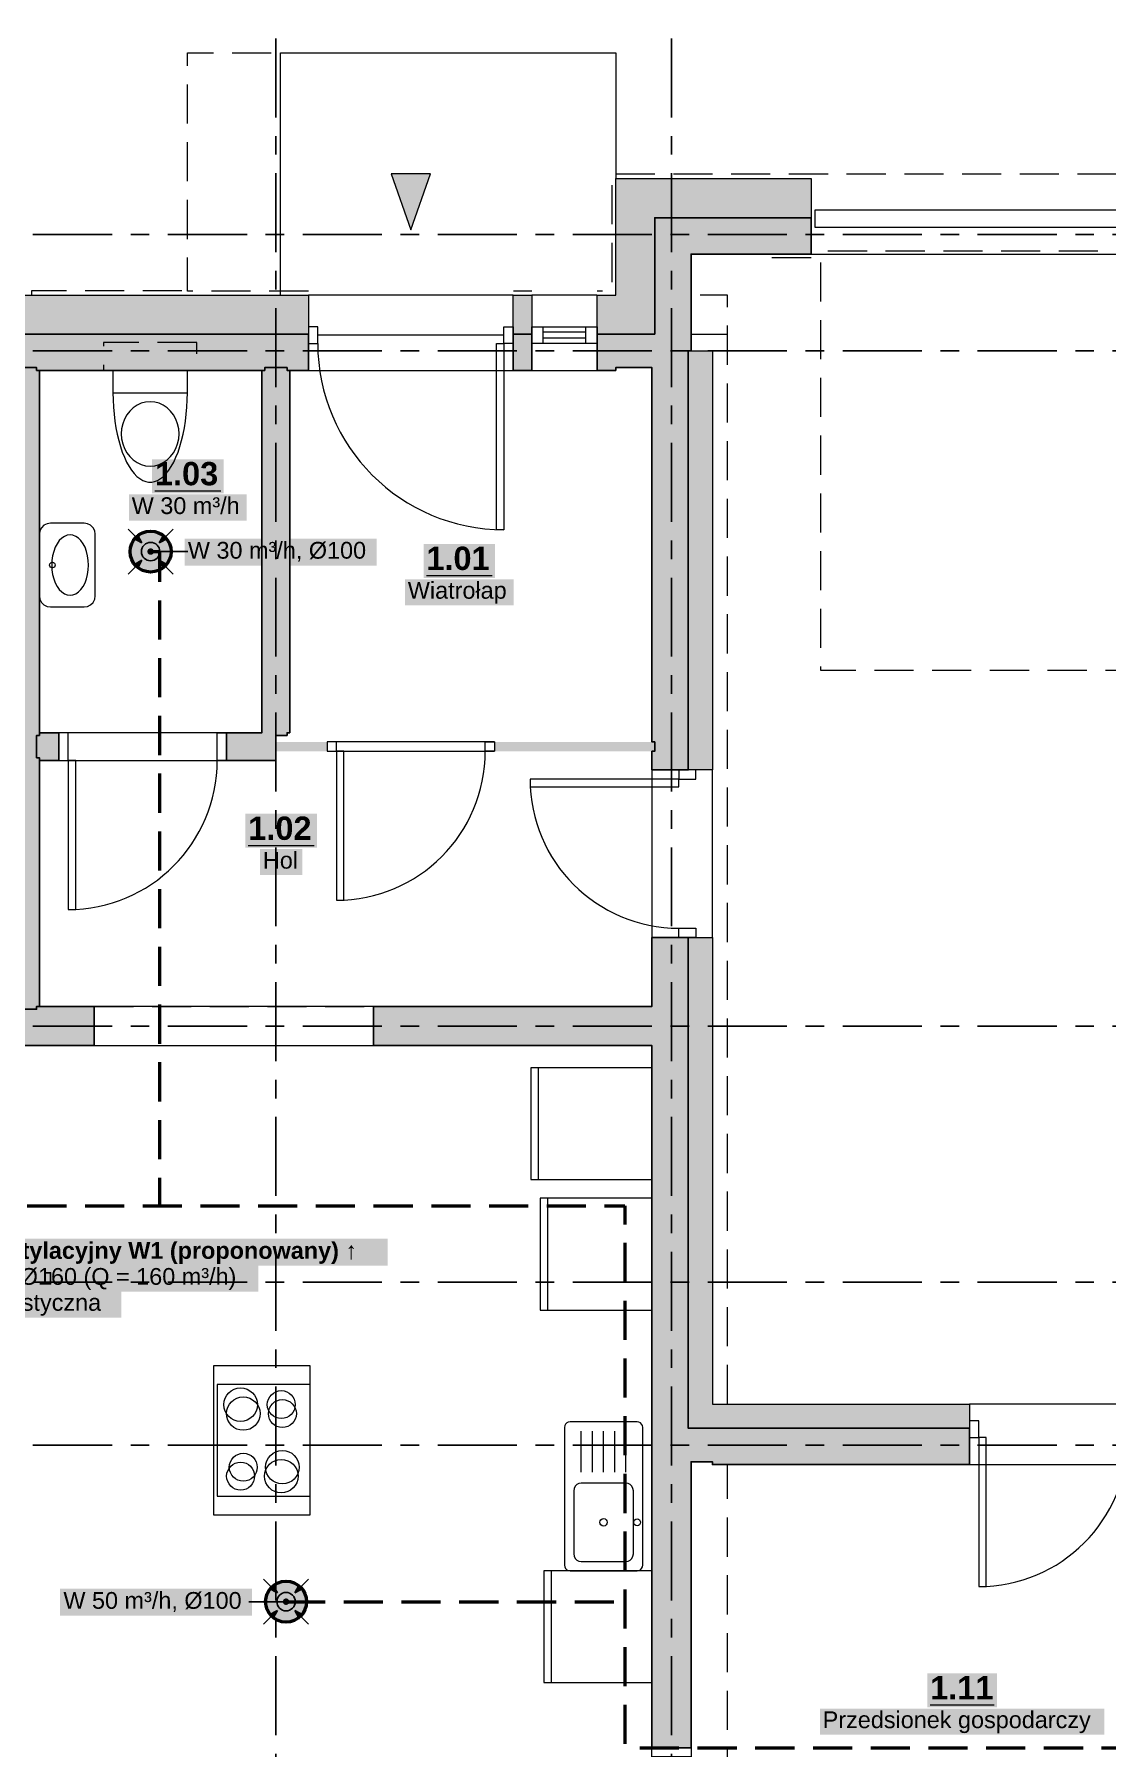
# Model space of a CAD drawing. Header units: metres. Extents: x -4.1 to 19.5, y -4.1 to 10.4.
# Drawn here: x 8.58 to 14.34, y 1.25 to 10.45 of the extents above; entities that cross this region are included whole.
import ezdxf

# ---------------------------------------------------------------- set-up
doc = ezdxf.new("R2010")
doc.units = ezdxf.units.M
doc.linetypes.add('KRESKOWA', pattern=[5.25, 4.2, -1.05])
doc.linetypes.add('PUNKTOWA', pattern=[10.5, 8.4, -1.05, 0, -1.05])
doc.layers.add('A-MASKA', color=7, linetype='Continuous', lineweight=18)
doc.layers.add('S-OPISY', color=2, linetype='Continuous', lineweight=25)
for name, color, linetype, lineweight, true_color in [('I-BRAKI', 6, 'KRESKOWA', 25, 0xb0008a), ('I-OSIE', 8, 'PUNKTOWA', 18, 0x7a7a7a), ('I-PODKLAD', 8, 'Continuous', 18, 0x9a9a9a), ('I-PODKLAD-SCIANY', 8, 'Continuous', 25, 0x6e6e6e), ('I-PODKLAD-WYPELN', 254, 'Continuous', 18, 0xe6e6e6), ('I-POMIESZCZENIA', 8, 'Continuous', 25, 0x4a4a4a), ('S-WENT', 3, 'Continuous', 35, 0x008a00)]:
    doc.layers.add(name, color=color, linetype=linetype, lineweight=lineweight, true_color=true_color)
doc.styles.add('PL_ARIAL', font='arial.ttf')
doc.styles.add('PL_ARIAL_B', font='arialbd.ttf')

msp = doc.modelspace()

# ---------------------------------------------------------------- hatches: boundary and pattern name
at = {"layer": 'A-MASKA', "true_color": 0xffffff}
for points in [[(9.2107, 7.9859), (9.5943, 7.9859), (9.5943, 8.1684), (9.2107, 8.1684)], [(9.0859, 7.8391), (9.7191, 7.8391), (9.7191, 7.9789), (9.0859, 7.9789)], [(9.385, 7.597), (10.416, 7.597), (10.416, 7.7418), (9.385, 7.7418)], [(10.6682, 7.5312), (11.0518, 7.5312), (11.0518, 7.7137), (10.6682, 7.7137)], [(10.5687, 7.3844), (11.1513, 7.3844), (11.1513, 7.5242), (10.5687, 7.5242)], [(9.7118, 6.082), (10.0954, 6.082), (10.0954, 6.2645), (9.7118, 6.2645)], [(9.7904, 5.9352), (10.0167, 5.9352), (10.0167, 6.075), (9.7904, 6.075)], [(6.676, 3.8376), (10.4757, 3.8376), (10.4757, 3.9824), (6.676, 3.9824)], [(6.676, 3.6981), (9.7816, 3.6981), (9.7816, 3.8429), (6.676, 3.8429)], [(6.676, 3.5586), (9.0452, 3.5586), (9.0452, 3.7034), (6.676, 3.7034)], [(8.7165, 1.9584), (9.7474, 1.9584), (9.7474, 2.1032), (8.7165, 2.1032)], [(13.374, 1.467), (13.7475, 1.467), (13.7475, 1.6495), (13.374, 1.6495)], [(12.7968, 1.3202), (14.3247, 1.3202), (14.3247, 1.46), (12.7968, 1.46)]]:
    msp.add_hatch(color=7, dxfattribs=at).paths.add_polyline_path(points)
at = {"layer": 'I-PODKLAD-WYPELN', "true_color": 0xcfcfcf}
for points in [[(10.6, 9.4), (10.705, 9.7), (10.495, 9.7)], [(9.875, 6.65), (10.15, 6.65), (10.15, 6.6), (9.875, 6.6)], [(11.91, 6.6), (11.05, 6.6), (11.05, 6.65), (11.91, 6.65)]]:
    msp.add_hatch(color=7, dxfattribs=at).paths.add_polyline_path(points)
at = {"layer": 'I-PODKLAD-WYPELN', "true_color": 0xe4e4e4}
h = msp.add_hatch(color=7, dxfattribs=at)
h.paths.add_polyline_path([(11.895, 8.66), (11.895, 8.66), (11.7, 8.66), (11.7, 8.66), (11.7, 8.66), (11.7, 8.66), (11.7, 8.66), (11.7, 8.66), (11.7, 8.66), (11.7, 8.66), (11.7, 8.66), (11.7, 8.66), (11.7, 8.66), (11.7, 8.66), (11.7, 8.66), (11.7, 8.66), (11.7, 8.66), (11.7, 8.66), (11.7, 8.66), (11.7, 8.645), (11.7, 8.645), (11.7, 8.645), (11.6, 8.645), (11.6, 8.645), (11.6, 8.645), (11.6, 8.84), (11.6, 8.84), (11.6, 8.84), (11.6, 8.84), (11.6, 9.05), (11.7, 9.05), (11.7, 9.675), (12.75, 9.675), (12.75, 9.465), (12.75, 9.27), (12.105, 9.27), (12.105, 9.27), (12.105, 9.27), (12.105, 9.27), (12.105, 8.75), (12.105, 8.75), (12.105, 8.75), (12.22, 8.75), (12.22, 8.75), (12.22, 8.75), (12.22, 6.5), (12.22, 6.5), (12.22, 6.5), (12.09, 6.5), (12.09, 6.5), (12.09, 6.5), (12.09, 6.5), (12.09, 6.5), (11.895, 6.5), (11.895, 6.5), (11.895, 6.5), (11.895, 6.6), (11.895, 6.6), (11.895, 6.6), (11.05, 6.6), (11.05, 6.65), (11.895, 6.65), (11.895, 6.65), (11.895, 6.65), (11.895, 8.66)])
h.paths.add_polyline_path([(11.91, 9.285), (11.91, 9.285), (11.91, 9.285), (11.91, 9.285)], flags=0)
h.paths.add_polyline_path([(11.91, 8.84), (11.91, 8.84), (11.91, 8.84), (11.91, 8.84)], flags=0)
h.paths.add_polyline_path([(11.91, 8.75), (11.91, 8.75), (11.91, 8.75), (11.91, 8.75), (11.91, 8.75)], flags=0)
h.paths.add_polyline_path([(12.09, 8.75), (12.09, 8.75), (12.09, 8.75), (12.09, 8.75), (12.09, 8.75)], flags=0)
h.paths.add_polyline_path([(12.09, 9.285), (12.09, 9.285), (12.09, 9.285), (12.09, 9.285)], flags=0)
h = msp.add_hatch(color=7, dxfattribs=at)
h.paths.add_polyline_path([(5.27, 5.23), (5.27, 5.23), (5.27, 5.23), (5.27, 6.35), (5.27, 6.35), (5.27, 6.35), (5.27, 6.35), (5.27, 6.35), (5.15, 6.35), (5.15, 6.35), (5.15, 6.35), (5.15, 6.365), (5.15, 6.365), (5.15, 6.365), (5.15, 6.365), (5.15, 6.5), (5.15, 6.5), (5.15, 6.5), (5.15, 6.5), (5.15, 6.5), (5.77, 6.5), (5.77, 6.5), (5.77, 6.5), (5.77, 6.5), (5.77, 6.5), (5.77, 8.645), (5.77, 8.645), (5.77, 8.645), (5.77, 8.645), (5.77, 8.645), (5.1, 8.645), (5.1, 8.645), (5.1, 8.645), (5.1, 8.84), (5.1, 8.84), (5.1, 8.84), (5.1, 8.84), (5.1, 9.05), (10.05, 9.05), (10.05, 8.84), (10.05, 8.84), (10.05, 8.84), (10.05, 8.84), (10.05, 8.645), (10.05, 8.645), (10.05, 8.645), (9.95, 8.645), (9.95, 6.7), (9.935, 6.7), (9.935, 6.7), (9.935, 6.7), (9.935, 6.7), (9.935, 6.7), (9.935, 6.7), (9.935, 6.7), (9.935, 6.7), (9.935, 6.7), (9.935, 6.7), (9.935, 6.7), (9.935, 6.685), (9.875, 6.685), (9.875, 6.685), (9.875, 6.685), (9.875, 6.685), (9.875, 6.685), (9.875, 6.65), (10.15, 6.65), (10.15, 6.6), (9.875, 6.6), (9.875, 6.565), (9.875, 6.565), (9.875, 6.565), (9.875, 6.55), (9.875, 6.55), (9.875, 6.55), (9.61, 6.55), (9.61, 6.55), (9.61, 6.55), (9.61, 6.565), (9.61, 6.565), (9.61, 6.565), (9.61, 6.565), (9.61, 6.7), (9.61, 6.7), (9.61, 6.7), (9.61, 6.7), (9.61, 6.7), (9.8, 6.7), (9.8, 8.645), (8.605, 8.645), (8.605, 8.645), (8.605, 8.645), (8.605, 6.7), (8.605, 6.7), (8.605, 6.7), (8.605, 6.7), (8.605, 6.7), (8.71, 6.7), (8.71, 6.7), (8.71, 6.7), (8.71, 6.7), (8.71, 6.7), (8.71, 6.565), (8.71, 6.565), (8.71, 6.565), (8.71, 6.55), (8.71, 6.55), (8.71, 6.55), (8.605, 6.55), (8.605, 6.55), (8.605, 6.55), (8.605, 5.23), (8.605, 5.23), (8.605, 5.23), (8.9, 5.23), (8.9, 5.23), (8.9, 5.23), (8.9, 5.23), (8.9, 5.23), (8.9, 5.035), (8.9, 5.035), (8.9, 5.035), (8.9, 5.02), (8.9, 5.02), (8.9, 5.02), (8.5, 5.02), (8.5, 5.02), (8.5, 5.02), (8.5, 5.02), (8.5, 5.02), (8.2, 5.02), (8.2, 5.02), (8.2, 5.02), (8.2, 5.035), (8.2, 5.035), (8.2, 5.035), (8.2, 5.035), (8.2, 5.23), (8.2, 5.23), (8.2, 5.23), (8.2, 5.23), (8.2, 5.23), (8.395, 5.23), (8.395, 5.23), (8.395, 5.23), (8.395, 5.23), (8.395, 5.23), (8.395, 8.645), (8.395, 8.645), (8.395, 8.645), (8.395, 8.645), (8.395, 8.645), (5.98, 8.645), (5.98, 8.645), (5.98, 8.645), (5.98, 5.02), (5.98, 5.02), (5.98, 5.02), (5.98, 5.02), (5.98, 5.02), (5.1, 5.02), (5.1, 5.02), (5.1, 5.02), (5.1, 5.035), (5.1, 5.035), (5.1, 5.035), (5.1, 5.035), (5.1, 5.23), (5.1, 5.23), (5.1, 5.23), (5.1, 5.23), (5.1, 5.23), (5.27, 5.23), (5.27, 5.23)])
h.paths.add_polyline_path([(8.5, 5.035), (8.5, 5.035), (8.5, 5.035), (8.5, 5.035), (8.5, 5.035), (8.5, 5.035), (8.5, 5.02)], flags=0)
h.paths.add_polyline_path([(5.77, 5.23), (5.77, 5.23), (5.77, 5.23), (5.77, 5.23), (5.77, 5.23), (5.77, 5.23), (5.77, 5.23), (5.77, 5.23), (5.77, 5.23), (5.77, 6.35), (5.77, 6.35), (5.77, 6.35), (5.37, 6.35), (5.37, 6.35), (5.37, 6.35), (5.37, 5.23), (5.37, 5.23), (5.37, 5.23)], flags=0)
h.paths.add_polyline_path([(8.5, 5.215), (8.5, 5.215), (8.5, 5.215), (8.5, 5.215), (8.5, 5.215), (8.5, 5.215), (8.5, 5.215), (8.5, 5.215), (8.5, 5.215)], flags=0)
msp.add_hatch(color=7, dxfattribs=at).paths.add_polyline_path([(11.15, 8.645), (11.15, 8.84), (11.15, 8.84), (11.15, 8.84), (11.15, 8.84), (11.15, 9.05), (11.25, 9.05), (11.25, 8.84), (11.25, 8.84), (11.25, 8.84), (11.25, 8.84), (11.25, 8.645), (11.25, 8.645), (11.25, 8.645), (11.15, 8.645), (11.15, 8.645)])
h = msp.add_hatch(color=7, dxfattribs=at)
h.paths.add_polyline_path([(11.895, 5.23), (11.895, 5.23), (11.895, 5.23), (11.895, 5.6), (11.895, 5.6), (11.895, 5.6), (12.09, 5.6), (12.09, 5.6), (12.09, 5.6), (12.09, 5.6), (12.09, 5.6), (12.22, 5.6), (12.22, 5.6), (12.22, 5.6), (12.22, 3.095), (13.6, 3.095), (13.6, 2.965), (13.6, 2.77), (12.22, 2.77), (12.22, 2.785), (12.105, 2.785), (12.105, 1.25), (12.09, 1.25), (11.895, 1.25), (11.895, 2.875), (11.895, 2.875), (11.895, 2.875), (11.895, 2.875), (11.895, 5.02), (11.895, 5.02), (11.895, 5.02), (10.4, 5.02), (10.4, 5.02), (10.4, 5.02), (10.4, 5.035), (10.4, 5.035), (10.4, 5.035), (10.4, 5.035), (10.4, 5.23), (10.4, 5.23), (10.4, 5.23), (10.4, 5.23), (10.4, 5.23), (11.895, 5.23), (11.895, 5.23)])
h.paths.add_polyline_path([(12.09, 2.965), (12.09, 2.965), (12.09, 2.965), (12.09, 2.965)], flags=0)
h.paths.add_polyline_path([(12.22, 2.965), (12.22, 2.965), (12.22, 2.965), (12.22, 2.965)], flags=0)
h.paths.add_polyline_path([(12.09, 2.875), (12.09, 2.875), (12.09, 2.875), (12.09, 2.875)], flags=0)
at = {"layer": 'S-OPISY', "true_color": 0x000000}
for points in [[(9.22, 7.6725), (9.2194, 7.677), (9.2177, 7.6813), (9.2149, 7.6849), (9.2112, 7.6877), (9.207, 7.6894), (9.2025, 7.69), (9.198, 7.6894), (9.1938, 7.6877), (9.1901, 7.6849), (9.1873, 7.6813), (9.1856, 7.677), (9.185, 7.6725), (9.1856, 7.668), (9.1873, 7.6638), (9.1901, 7.6601), (9.1938, 7.6573), (9.198, 7.6556), (9.2025, 7.655), (9.207, 7.6556), (9.2112, 7.6573), (9.2149, 7.6601), (9.2177, 7.6638), (9.2194, 7.668)], [(9.9474, 2.034), (9.9468, 2.0385), (9.9451, 2.0427), (9.9423, 2.0464), (9.9387, 2.0491), (9.9345, 2.0509), (9.9299, 2.0515), (9.9254, 2.0509), (9.9212, 2.0491), (9.9176, 2.0464), (9.9148, 2.0427), (9.913, 2.0385), (9.9124, 2.034), (9.913, 2.0295), (9.9148, 2.0252), (9.9176, 2.0216), (9.9212, 2.0188), (9.9254, 2.0171), (9.9299, 2.0165), (9.9345, 2.0171), (9.9387, 2.0188), (9.9423, 2.0216), (9.9451, 2.0252), (9.9468, 2.0295)]]:
    msp.add_hatch(color=7, dxfattribs=at).paths.add_polyline_path(points)
at = {"layer": 'S-WENT', "true_color": 0xffffff}
for points in [[(9.3125, 7.6725), (9.3108, 7.6916), (9.3059, 7.7101), (9.2978, 7.7275), (9.2868, 7.7432), (9.2732, 7.7568), (9.2575, 7.7678), (9.2401, 7.7759), (9.2216, 7.7808), (9.2025, 7.7825), (9.1834, 7.7808), (9.1649, 7.7759), (9.1475, 7.7678), (9.1318, 7.7568), (9.1182, 7.7432), (9.1072, 7.7275), (9.0991, 7.7101), (9.0942, 7.6916), (9.0925, 7.6725), (9.0942, 7.6534), (9.0991, 7.6349), (9.1072, 7.6175), (9.1182, 7.6018), (9.1318, 7.5882), (9.1475, 7.5772), (9.1649, 7.5691), (9.1834, 7.5642), (9.2025, 7.5625), (9.2216, 7.5642), (9.2401, 7.5691), (9.2575, 7.5772), (9.2732, 7.5882), (9.2868, 7.6018), (9.2978, 7.6175), (9.3059, 7.6349), (9.3108, 7.6534)], [(10.0399, 2.034), (10.0383, 2.0531), (10.0333, 2.0716), (10.0252, 2.089), (10.0142, 2.1047), (10.0007, 2.1183), (9.9849, 2.1293), (9.9676, 2.1374), (9.949, 2.1423), (9.9299, 2.144), (9.9108, 2.1423), (9.8923, 2.1374), (9.8749, 2.1293), (9.8592, 2.1183), (9.8457, 2.1047), (9.8347, 2.089), (9.8266, 2.0716), (9.8216, 2.0531), (9.8199, 2.034), (9.8216, 2.0149), (9.8266, 1.9964), (9.8347, 1.979), (9.8457, 1.9633), (9.8592, 1.9497), (9.8749, 1.9387), (9.8923, 1.9306), (9.9108, 1.9257), (9.9299, 1.924), (9.949, 1.9257), (9.9676, 1.9306), (9.9849, 1.9387), (10.0007, 1.9497), (10.0142, 1.9633), (10.0252, 1.979), (10.0333, 1.9964), (10.0383, 2.0149)]]:
    msp.add_hatch(color=7, dxfattribs=at).paths.add_polyline_path(points)
at = {"layer": 'S-WENT', "true_color": 0x000000}
for points in [[(9.1558, 7.7192), (9.1121, 7.7434), (9.1316, 7.7629)], [(9.2492, 7.7192), (9.2734, 7.7629), (9.2929, 7.7434)], [(9.1558, 7.6258), (9.1316, 7.5821), (9.1121, 7.6016)], [(9.2492, 7.6258), (9.2929, 7.6016), (9.2734, 7.5821)], [(9.8833, 2.0807), (9.8395, 2.1049), (9.859, 2.1244)], [(9.9766, 2.0807), (10.0009, 2.1244), (10.0203, 2.1049)], [(9.8833, 1.9873), (9.859, 1.9436), (9.8395, 1.9631)], [(9.9766, 1.9873), (10.0203, 1.9631), (10.0009, 1.9436)]]:
    msp.add_hatch(color=7, dxfattribs=at).paths.add_polyline_path(points)

# ---------------------------------------------------------------- linework, layer by layer
at = {"layer": 'I-OSIE', "linetype": 'PUNKTOWA', "lineweight": 25, "ltscale": 0.050462, "flags": 128}
for points in [[(9.875, -3.75), (9.875, 10.45)], [(12, -3.75), (12, 10.45)]]:
    msp.add_lwpolyline(points, dxfattribs=at)
at = {"layer": 'I-OSIE', "linetype": 'PUNKTOWA', "lineweight": 25, "ltscale": 0.050565, "flags": 128}
for points in [[(-3.75, 9.375), (19.505, 9.375)], [(-3.75, 8.75), (19.505, 8.75)], [(-3.75, 5.125), (19.505, 5.125)], [(-3.75, 3.75), (19.505, 3.75)], [(-3.75, 2.875), (19.505, 2.875)]]:
    msp.add_lwpolyline(points, dxfattribs=at)
at = {"layer": 'I-PODKLAD', "linetype": 'KRESKOWA', "lineweight": 13, "ltscale": 0.05, "flags": 128}
for points in [[(10.0495, 9.07), (9.4, 9.07), (9.4, 10.35), (11.7, 10.35), (11.7, 9.695), (11.68, 9.695), (11.68, 9.07), (11.6005, 9.07)], [(11.7005, 9.7), (18.7, 9.7), (18.7, -0.325), (18.6755, -0.325)], [(12.7495, 9.25), (12.5, 9.25)], [(8.565, 9.0505), (8.565, 9.075), (9.3995, 9.075)], [(11.2495, 9.07), (11.1505, 9.07)], [(12.3, 3.0955), (12.3, 9.05), (12.1055, 9.05)], [(12.1055, 8.84), (12.2995, 8.84)], [(8.9, 5.23), (10.4, 5.23)], [(8.9, 5.02), (10.4, 5.02)], [(12.3, 0.1055), (12.3, 2.7695)]]:
    msp.add_lwpolyline(points, dxfattribs=at)
at = {"layer": 'I-PODKLAD', "lineweight": 13, "ltscale": 0.05}
for points in [[(9.9, 9.0505), (9.9, 10.35), (11.7, 10.35), (11.7, 9.6755)], [(12.7505, 9.27), (17.7495, 9.27)], [(11.1495, 9.05), (10.0505, 9.05)], [(11.5995, 9.05), (11.2505, 9.05)], [(10.0505, 8.645), (11.1495, 8.645)], [(11.2505, 8.645), (11.5995, 8.645)], [(9.6095, 6.7), (8.7105, 6.7)], [(11.0495, 6.65), (10.1505, 6.65)], [(8.7105, 6.55), (9.6095, 6.55)], [(10.1505, 6.6), (11.0495, 6.6)], [(11.895, 6.4995), (11.895, 5.6005)], [(12.22, 5.6005), (12.22, 6.4995)], [(10.3995, 5.23), (8.9005, 5.23)], [(8.9005, 5.02), (10.3995, 5.02)], [(14.4995, 3.095), (13.6005, 3.095)], [(13.6005, 2.77), (14.4995, 2.77)]]:
    msp.add_lwpolyline(points, dxfattribs=at)
msp.add_lwpolyline([(10.6, 9.4), (10.705, 9.7), (10.495, 9.7)], close=True, dxfattribs=at)
at = {"layer": 'I-PODKLAD', "lineweight": 18, "ltscale": 0.05}
for points in [[(17.73, 9.505), (12.77, 9.505), (12.77, 9.415), (17.73, 9.415)], [(10.05, 8.79), (10.1, 8.79), (10.1, 8.88), (10.05, 8.88)], [(11.15, 8.79), (11.1, 8.79), (11.1, 8.88), (11.15, 8.88)], [(11.6, 8.79), (11.25, 8.79), (11.25, 8.88), (11.6, 8.88)], [(11.1, 8.79), (11.1, 7.79), (11.06, 7.79), (11.06, 8.79)], [(9.4, 8.645), (9, 8.645), (9, 8.525), (9.4, 8.525)], [(9.045, 8.3042), (9.0469, 8.2772), (9.0526, 8.2508), (9.0619, 8.2258), (9.0746, 8.2026), (9.0904, 8.182), (9.1089, 8.1644), (9.1296, 8.1502), (9.1521, 8.1399), (9.1758, 8.1335), (9.2, 8.1314), (9.2242, 8.1335), (9.2479, 8.1399), (9.2704, 8.1502), (9.2911, 8.1644), (9.3096, 8.182), (9.3254, 8.2026), (9.3381, 8.2258), (9.3474, 8.2508), (9.3531, 8.2772), (9.355, 8.3042), (9.3531, 8.3312), (9.3474, 8.3576), (9.3381, 8.3826), (9.3254, 8.4058), (9.3096, 8.4264), (9.2911, 8.444), (9.2704, 8.4582), (9.2479, 8.4685), (9.2242, 8.4749), (9.2, 8.477), (9.1758, 8.4749), (9.1521, 8.4685), (9.1296, 8.4582), (9.1089, 8.444), (9.0904, 8.4264), (9.0746, 8.4058), (9.0619, 8.3826), (9.0526, 8.3576), (9.0469, 8.3312)], [(8.605, 7.435), (8.6079, 7.4165), (8.6165, 7.3997), (8.6297, 7.3865), (8.6465, 7.3779), (8.665, 7.375), (8.845, 7.375), (8.8635, 7.3779), (8.8803, 7.3865), (8.8935, 7.3997), (8.9021, 7.4165), (8.905, 7.435), (8.905, 7.765), (8.9021, 7.7835), (8.8935, 7.8003), (8.8803, 7.8135), (8.8635, 7.8221), (8.845, 7.825), (8.665, 7.825), (8.6465, 7.8221), (8.6297, 7.8135), (8.6165, 7.8003), (8.6079, 7.7835), (8.605, 7.765)], [(8.77, 7.438), (8.7855, 7.44), (8.8006, 7.4459), (8.8149, 7.4557), (8.8282, 7.4689), (8.84, 7.4854), (8.8501, 7.5048), (8.8582, 7.5265), (8.8642, 7.5499), (8.8678, 7.5747), (8.869, 7.6), (8.8678, 7.6253), (8.8642, 7.6501), (8.8582, 7.6735), (8.8501, 7.6952), (8.84, 7.7146), (8.8282, 7.7311), (8.8149, 7.7443), (8.8006, 7.7541), (8.7855, 7.76), (8.77, 7.762), (8.7545, 7.76), (8.7394, 7.7541), (8.7251, 7.7443), (8.7118, 7.7311), (8.7, 7.7146), (8.6899, 7.6952), (8.6818, 7.6735), (8.6758, 7.6501), (8.6722, 7.6253), (8.671, 7.6), (8.6722, 7.5747), (8.6758, 7.5499), (8.6818, 7.5265), (8.6899, 7.5048), (8.7, 7.4854), (8.7118, 7.4689), (8.7251, 7.4557), (8.7394, 7.4459), (8.7545, 7.44)], [(8.71, 6.55), (8.76, 6.55), (8.76, 6.7), (8.71, 6.7)], [(9.61, 6.55), (9.56, 6.55), (9.56, 6.7), (9.61, 6.7)], [(10.15, 6.6), (10.2, 6.6), (10.2, 6.65), (10.15, 6.65)], [(11.05, 6.6), (11, 6.6), (11, 6.65), (11.05, 6.65)], [(8.76, 6.55), (8.76, 5.75), (8.8, 5.75), (8.8, 6.55)], [(10.2, 6.6), (10.2, 5.8), (10.24, 5.8), (10.24, 6.6)], [(12.04, 6.45), (11.24, 6.45), (11.24, 6.41), (12.04, 6.41)], [(12.04, 6.5), (12.04, 6.45), (12.13, 6.45), (12.13, 6.5)], [(12.04, 5.6), (12.04, 5.65), (12.13, 5.65), (12.13, 5.6)], [(11.895, 4.3), (11.895, 4.9), (11.245, 4.9), (11.245, 4.3)], [(11.895, 3.6), (11.895, 4.2), (11.295, 4.2), (11.295, 3.6)], [(10.06, 2.5), (10.06, 3.3), (9.54, 3.3), (9.54, 2.5)], [(10.06, 2.6), (10.06, 3.2), (9.56, 3.2), (9.56, 2.6)], [(11.845, 2.97), (11.8435, 2.9793), (11.8393, 2.9876), (11.8326, 2.9943), (11.8243, 2.9985), (11.815, 3), (11.455, 3), (11.4457, 2.9985), (11.4374, 2.9943), (11.4307, 2.9876), (11.4265, 2.9793), (11.425, 2.97), (11.425, 2.23), (11.4265, 2.2207), (11.4307, 2.2124), (11.4374, 2.2057), (11.4457, 2.2015), (11.455, 2.2), (11.815, 2.2), (11.8243, 2.2015), (11.8326, 2.2057), (11.8393, 2.2124), (11.8435, 2.2207), (11.845, 2.23)], [(13.6, 2.915), (13.65, 2.915), (13.65, 3.005), (13.6, 3.005)], [(13.65, 2.915), (13.65, 2.115), (13.69, 2.115), (13.69, 2.915)], [(11.795, 2.63), (11.793, 2.6424), (11.7874, 2.6535), (11.7785, 2.6624), (11.7674, 2.668), (11.755, 2.67), (11.515, 2.67), (11.5026, 2.668), (11.4915, 2.6624), (11.4826, 2.6535), (11.477, 2.6424), (11.475, 2.63), (11.475, 2.29), (11.477, 2.2776), (11.4826, 2.2665), (11.4915, 2.2576), (11.5026, 2.252), (11.515, 2.25), (11.755, 2.25), (11.7674, 2.252), (11.7785, 2.2576), (11.7874, 2.2665), (11.793, 2.2776), (11.795, 2.29)], [(11.895, 1.6), (11.895, 2.2), (11.315, 2.2), (11.315, 1.6)], [(12.105, 1.25), (12.105, 1.2), (11.895, 1.2), (11.895, 1.25)]]:
    msp.add_lwpolyline(points, close=True, dxfattribs=at)
at = {"layer": 'I-PODKLAD', "linetype": 'KRESKOWA', "lineweight": 18, "ltscale": 0.05, "flags": 128}
for points in [[(17.7, 9.285), (12.8, 9.285), (12.8, 7.035), (17.7, 7.035)], [(9.45, 8.795), (8.95, 8.795), (8.95, 8.645), (9.45, 8.645)]]:
    msp.add_lwpolyline(points, close=True, dxfattribs=at)
at = {"layer": 'I-PODKLAD', "lineweight": 18, "ltscale": 0.05}
for points in [[(11.1, 8.835), (10.1, 8.835)], [(11.31, 8.79), (11.31, 8.88)], [(11.54, 8.8512), (11.31, 8.8512)], [(11.54, 8.79), (11.54, 8.88)], [(11.54, 8.8188), (11.31, 8.8188)], [(9, 8.525), (9.0006, 8.4864), (9.0026, 8.448), (9.0058, 8.4101), (9.0103, 8.373), (9.016, 8.3369), (9.0229, 8.3019), (9.031, 8.2685), (9.0401, 8.2366), (9.0503, 8.2067), (9.0615, 8.1788), (9.0735, 8.1532), (9.0864, 8.13), (9.1, 8.1093), (9.1143, 8.0913), (9.1291, 8.0762), (9.1444, 8.064), (9.16, 8.0547), (9.1759, 8.0485), (9.1919, 8.0454), (9.2081, 8.0454), (9.2241, 8.0485), (9.24, 8.0547), (9.2556, 8.064), (9.2709, 8.0762), (9.2857, 8.0913), (9.3, 8.1093), (9.3136, 8.13), (9.3265, 8.1532), (9.3385, 8.1788), (9.3497, 8.2067), (9.3599, 8.2366), (9.369, 8.2685), (9.3771, 8.3019), (9.384, 8.3369), (9.3897, 8.373), (9.3942, 8.4101), (9.3974, 8.448), (9.3994, 8.4864), (9.4, 8.525)], [(11.285, 4.3), (11.285, 4.9)], [(11.335, 3.6), (11.335, 4.2)], [(11.515, 2.73), (11.515, 2.95)], [(11.575, 2.73), (11.575, 2.95)], [(11.635, 2.73), (11.635, 2.95)], [(11.695, 2.73), (11.695, 2.95)], [(11.755, 2.73), (11.755, 2.95)], [(11.355, 1.6), (11.355, 2.2)]]:
    msp.add_lwpolyline(points, dxfattribs=at)
at = {"layer": 'I-PODKLAD', "lineweight": 13, "ltscale": 0.05}
for centre, radius in [((8.675, 7.6), 0.015), ((9.6856, 3.092), 0.09), ((9.7, 3.044), 0.09), ((9.904, 3.092), 0.075), ((9.91, 3.044), 0.075), ((9.6856, 2.708), 0.075), ((9.7, 2.756), 0.075), ((9.904, 2.708), 0.09), ((9.91, 2.756), 0.09), ((11.635, 2.46), 0.02), ((11.815, 2.46), 0.018)]:
    msp.add_circle(centre, radius, dxfattribs=at)
for centre, radius, start, end in [((11.1, 8.79), 1, 180, 270), ((8.76, 6.55), 0.8, -90, 0), ((10.2, 6.6), 0.8, -90, 0), ((12.04, 6.45), 0.8, -180, -90), ((13.65, 2.915), 0.8, -90, 0)]:
    msp.add_arc(centre, radius, start, end, dxfattribs=at)
at = {"layer": 'I-PODKLAD-SCIANY', "lineweight": 13, "ltscale": 0.05}
for points in [[(11.6, 8.84), (11.6, 8.84), (11.6, 9.05), (11.6, 9.05), (11.6, 9.05), (11.7, 9.05), (11.7, 9.05), (11.7, 9.05), (11.7, 9.05), (11.7, 9.05), (11.7, 9.05), (11.7, 9.05), (11.7, 9.05), (11.7, 9.05), (11.7, 9.05), (11.7, 9.05), (11.7, 9.05), (11.7, 9.05), (11.7, 9.05), (11.7, 9.05), (11.7, 9.05), (11.7, 9.05), (11.7, 9.675), (11.7, 9.675), (11.7, 9.675), (12.75, 9.675), (12.75, 9.675), (12.75, 9.675), (12.75, 9.465), (12.75, 9.465), (12.75, 9.465), (11.91, 9.465), (11.91, 9.465), (11.91, 9.465), (11.91, 9.465), (11.91, 9.465), (11.91, 9.465), (11.91, 9.465), (11.91, 9.465), (11.91, 9.465), (11.91, 9.465), (11.91, 9.465), (11.91, 9.465), (11.91, 9.465), (11.91, 9.465), (11.91, 9.465), (11.91, 9.465), (11.91, 9.465), (11.91, 8.84), (11.91, 8.84), (11.91, 8.84), (11.6, 8.84)], [(5.1, 8.84), (5.1, 8.84), (5.1, 9.05), (5.1, 9.05), (5.1, 9.05), (10.05, 9.05), (10.05, 9.05), (10.05, 9.05), (10.05, 8.84), (10.05, 8.84), (10.05, 8.84), (5.1, 8.84)], [(11.15, 8.84), (11.15, 8.84), (11.15, 9.05), (11.15, 9.05), (11.15, 9.05), (11.25, 9.05), (11.25, 9.05), (11.25, 9.05), (11.25, 8.84), (11.25, 8.84), (11.25, 8.84), (11.15, 8.84)], [(12.09, 6.5), (12.09, 6.5), (12.09, 6.5), (12.09, 8.75), (12.09, 8.75), (12.09, 8.75), (12.09, 8.75), (12.09, 8.75), (12.22, 8.75), (12.22, 8.75), (12.22, 8.75), (12.22, 8.75), (12.22, 8.75), (12.22, 6.5), (12.22, 6.5), (12.22, 6.5), (12.22, 6.5), (12.09, 6.5)], [(12.09, 2.965), (12.09, 2.965), (12.09, 2.965), (12.09, 5.6), (12.09, 5.6), (12.09, 5.6), (12.09, 5.6), (12.22, 5.6), (12.22, 5.6), (12.22, 5.6), (12.22, 5.6), (12.22, 3.095), (12.22, 3.095), (12.22, 3.095), (12.22, 3.095), (12.22, 3.095), (12.22, 3.095), (12.22, 3.095), (12.22, 3.095), (12.22, 3.095), (12.22, 3.095), (12.22, 3.095), (12.22, 3.095), (12.22, 3.095), (12.22, 3.095), (12.22, 3.095), (12.22, 3.095), (12.22, 3.095), (13.6, 3.095), (13.6, 3.095), (13.6, 3.095), (13.6, 2.965), (13.6, 2.965), (13.6, 2.965), (12.22, 2.965), (12.22, 2.965), (12.22, 2.965), (12.22, 2.965), (12.09, 2.965)]]:
    msp.add_lwpolyline(points, close=True, dxfattribs=at)
at = {"layer": 'I-PODKLAD-SCIANY', "lineweight": 25, "ltscale": 0.05}
for points in [[(11.6, 8.645), (11.6, 8.645), (11.6, 8.645), (11.6, 8.84), (11.6, 8.84), (11.6, 8.84), (11.6, 8.84), (11.6, 8.84), (11.91, 8.84), (11.91, 8.84), (11.91, 8.84), (11.91, 8.84), (11.91, 8.84), (11.91, 8.84), (11.91, 8.84), (11.91, 8.84), (11.91, 8.84), (11.91, 8.84), (11.91, 8.84), (11.91, 8.84), (11.91, 8.84), (11.91, 8.84), (11.91, 8.84), (11.91, 8.84), (11.91, 8.84), (11.91, 9.285), (11.91, 9.465), (11.91, 9.465), (11.91, 9.465), (12.75, 9.465), (12.75, 9.465), (12.75, 9.465), (12.75, 9.27), (12.75, 9.27), (12.75, 9.27), (12.105, 9.27), (12.105, 9.27), (12.105, 9.27), (12.105, 9.27), (12.105, 9.27), (12.105, 9.27), (12.105, 9.27), (12.105, 9.27), (12.105, 9.27), (12.105, 9.27), (12.105, 9.27), (12.105, 9.27), (12.105, 9.27), (12.105, 9.27), (12.105, 9.27), (12.105, 9.27), (12.105, 9.27), (12.105, 8.75), (12.105, 8.75), (12.105, 8.75), (12.105, 8.75), (12.105, 8.75), (12.09, 8.75), (12.09, 8.75), (12.09, 8.75), (12.09, 8.75), (12.09, 8.75), (12.09, 8.75), (12.09, 8.75), (12.09, 8.75), (12.09, 8.75), (12.09, 8.75), (12.09, 8.75), (12.09, 8.75), (12.09, 8.75), (12.09, 8.75), (12.09, 8.75), (12.09, 8.75), (12.09, 8.75), (12.09, 6.5), (12.09, 6.5), (12.09, 6.5), (12.09, 6.5), (11.895, 6.5), (11.895, 6.5), (11.895, 6.5), (11.895, 6.5), (11.895, 6.6), (11.895, 6.6), (11.895, 6.6), (11.895, 6.6), (11.91, 6.6), (11.91, 6.6), (11.91, 6.6), (11.91, 6.6), (11.91, 6.6), (11.91, 6.6), (11.91, 6.6), (11.91, 6.6), (11.91, 6.6), (11.91, 6.6), (11.91, 6.6), (11.91, 6.6), (11.91, 6.6), (11.91, 6.6), (11.91, 6.6), (11.91, 6.6), (11.91, 6.6), (11.91, 6.65), (11.91, 6.65), (11.91, 6.65), (11.91, 6.65), (11.91, 6.65), (11.91, 6.65), (11.91, 6.65), (11.91, 6.65), (11.91, 6.65), (11.91, 6.65), (11.91, 6.65), (11.91, 6.65), (11.91, 6.65), (11.91, 6.65), (11.91, 6.65), (11.91, 6.65), (11.91, 6.65), (11.895, 6.65), (11.895, 6.65), (11.895, 6.65), (11.895, 6.65), (11.895, 8.66), (11.895, 8.66), (11.895, 8.66), (11.895, 8.66), (11.895, 8.66), (11.895, 8.66), (11.895, 8.66), (11.895, 8.66), (11.895, 8.66), (11.895, 8.66), (11.895, 8.66), (11.895, 8.66), (11.895, 8.66), (11.895, 8.66), (11.895, 8.66), (11.895, 8.66), (11.895, 8.66), (11.7, 8.66), (11.7, 8.66), (11.7, 8.66), (11.7, 8.66), (11.7, 8.66), (11.7, 8.66), (11.7, 8.66), (11.7, 8.66), (11.7, 8.66), (11.7, 8.66), (11.7, 8.66), (11.7, 8.66), (11.7, 8.66), (11.7, 8.66), (11.7, 8.66), (11.7, 8.66), (11.7, 8.66), (11.7, 8.645), (11.7, 8.645), (11.7, 8.645), (11.7, 8.645), (11.7, 8.645), (11.6, 8.645), (11.6, 8.645)], [(11.15, 8.645), (11.15, 8.645), (11.15, 8.645), (11.15, 8.84), (11.15, 8.84), (11.15, 8.84), (11.15, 8.84), (11.15, 8.84), (11.25, 8.84), (11.25, 8.84), (11.25, 8.84), (11.25, 8.84), (11.25, 8.84), (11.25, 8.645), (11.25, 8.645), (11.25, 8.645), (11.25, 8.645), (11.25, 8.645), (11.15, 8.645), (11.15, 8.645)], [(9.61, 6.565), (9.61, 6.7), (9.61, 6.7), (9.61, 6.7), (9.61, 6.7), (9.61, 6.7), (9.8, 6.7), (9.8, 6.7), (9.8, 6.7), (9.8, 6.7), (9.8, 6.7), (9.8, 6.7), (9.8, 6.7), (9.8, 6.7), (9.8, 6.7), (9.8, 6.7), (9.8, 6.7), (9.8, 6.7), (9.8, 6.7), (9.8, 6.7), (9.8, 6.7), (9.8, 6.7), (9.8, 6.7), (9.8, 8.645), (9.8, 8.645), (9.8, 8.645), (9.815, 8.645), (9.815, 8.645), (9.815, 8.645), (9.815, 8.645), (9.815, 8.645), (9.815, 8.645), (9.815, 8.645), (9.815, 8.645), (9.815, 8.645), (9.815, 8.645), (9.815, 8.645), (9.815, 8.645), (9.815, 8.645), (9.815, 8.645), (9.815, 8.645), (9.815, 8.645), (9.815, 8.645), (9.815, 8.66), (9.815, 8.66), (9.815, 8.66), (9.935, 8.66), (9.935, 8.66), (9.935, 8.66), (9.935, 8.645), (9.935, 8.645), (9.935, 8.645), (9.935, 8.645), (9.935, 8.645), (9.935, 8.645), (9.935, 8.645), (9.935, 8.645), (9.935, 8.645), (9.935, 8.645), (9.935, 8.645), (9.935, 8.645), (9.935, 8.645), (9.935, 8.645), (9.935, 8.645), (9.935, 8.645), (9.935, 8.645), (9.95, 8.645), (9.95, 8.645), (9.95, 8.645), (9.95, 6.7), (9.95, 6.7), (9.95, 6.7), (9.935, 6.7), (9.935, 6.7), (9.935, 6.7), (9.935, 6.7), (9.935, 6.7), (9.935, 6.7), (9.935, 6.7), (9.935, 6.7), (9.935, 6.7), (9.935, 6.7), (9.935, 6.7), (9.935, 6.7), (9.935, 6.7), (9.935, 6.7), (9.935, 6.7), (9.935, 6.7), (9.935, 6.7), (9.935, 6.685), (9.935, 6.685), (9.935, 6.685), (9.875, 6.685), (9.875, 6.685), (9.875, 6.685), (9.875, 6.685), (9.875, 6.685), (9.875, 6.685), (9.875, 6.685), (9.875, 6.685), (9.875, 6.685), (9.875, 6.685), (9.875, 6.685), (9.875, 6.685), (9.875, 6.685), (9.875, 6.685), (9.875, 6.685), (9.875, 6.685), (9.875, 6.685), (9.875, 6.55), (9.875, 6.55), (9.875, 6.55), (9.875, 6.55), (9.61, 6.55), (9.61, 6.55), (9.61, 6.55), (9.61, 6.55), (9.61, 6.565)], [(8.59, 6.685), (8.59, 6.685), (8.59, 6.685), (8.59, 6.685), (8.59, 6.685), (8.605, 6.685), (8.605, 6.685), (8.605, 6.685), (8.605, 6.685), (8.605, 6.685), (8.605, 6.685), (8.605, 6.685), (8.605, 6.685), (8.605, 6.685), (8.605, 6.685), (8.605, 6.685), (8.605, 6.685), (8.605, 6.685), (8.605, 6.685), (8.605, 6.685), (8.605, 6.685), (8.605, 6.685), (8.605, 6.7), (8.605, 6.7), (8.605, 6.7), (8.605, 6.7), (8.605, 6.7), (8.71, 6.7), (8.71, 6.7), (8.71, 6.7), (8.71, 6.7), (8.71, 6.7), (8.71, 6.55), (8.71, 6.55), (8.71, 6.55), (8.71, 6.55), (8.605, 6.55), (8.605, 6.55), (8.605, 6.55), (8.605, 6.55), (8.605, 6.565), (8.605, 6.565), (8.605, 6.565), (8.605, 6.565), (8.605, 6.565), (8.605, 6.565), (8.605, 6.565), (8.605, 6.565), (8.605, 6.565), (8.605, 6.565), (8.605, 6.565), (8.605, 6.565), (8.605, 6.565), (8.605, 6.565), (8.605, 6.565), (8.605, 6.565), (8.605, 6.565), (8.59, 6.565), (8.59, 6.565), (8.59, 6.565), (8.59, 6.565), (8.59, 6.565)], [(10.4, 5.035), (10.4, 5.23), (10.4, 5.23), (10.4, 5.23), (10.4, 5.23), (10.4, 5.23), (11.895, 5.23), (11.895, 5.23), (11.895, 5.23), (11.895, 5.23), (11.895, 5.23), (11.895, 5.23), (11.895, 5.23), (11.895, 5.23), (11.895, 5.23), (11.895, 5.23), (11.895, 5.23), (11.895, 5.23), (11.895, 5.23), (11.895, 5.23), (11.895, 5.23), (11.895, 5.23), (11.895, 5.23), (11.895, 5.6), (11.895, 5.6), (11.895, 5.6), (11.895, 5.6), (12.09, 5.6), (12.09, 5.6), (12.09, 5.6), (12.09, 5.6), (12.09, 2.965), (12.09, 2.965), (12.09, 2.965), (12.09, 2.965), (12.09, 2.965), (12.09, 2.965), (12.09, 2.965), (12.09, 2.965), (12.09, 2.965), (12.09, 2.965), (12.09, 2.965), (12.09, 2.965), (12.09, 2.965), (12.09, 2.965), (12.09, 2.965), (12.09, 2.965), (12.09, 2.965), (13.6, 2.965), (13.6, 2.965), (13.6, 2.965), (13.6, 2.77), (13.6, 2.77), (13.6, 2.77), (12.22, 2.77), (12.22, 2.77), (12.22, 2.77), (12.22, 2.785), (12.22, 2.785), (12.22, 2.785), (12.22, 2.785), (12.22, 2.785), (12.22, 2.785), (12.22, 2.785), (12.22, 2.785), (12.22, 2.785), (12.22, 2.785), (12.22, 2.785), (12.22, 2.785), (12.22, 2.785), (12.22, 2.785), (12.22, 2.785), (12.22, 2.785), (12.22, 2.785), (12.105, 2.785), (12.105, 2.785), (12.105, 2.785), (12.105, 2.785), (12.105, 2.785), (12.105, 2.785), (12.105, 2.785), (12.105, 2.785), (12.105, 2.785), (12.105, 2.785), (12.105, 2.785), (12.105, 2.785), (12.105, 2.785), (12.105, 2.785), (12.105, 2.785), (12.105, 2.785), (12.105, 2.785), (12.105, 1.25), (12.105, 1.25), (12.105, 1.25), (11.895, 1.25), (11.895, 1.25), (11.895, 1.25), (11.895, 5.02), (11.895, 5.02), (11.895, 5.02), (11.895, 5.02), (11.895, 5.02), (11.895, 5.02), (11.895, 5.02), (11.895, 5.02), (11.895, 5.02), (11.895, 5.02), (11.895, 5.02), (11.895, 5.02), (11.895, 5.02), (11.895, 5.02), (11.895, 5.02), (11.895, 5.02), (11.895, 5.02), (10.4, 5.02), (10.4, 5.02), (10.4, 5.02), (10.4, 5.02), (10.4, 5.035)], [(8.635, 3.8), (8.635, 3.74), (8.665, 3.74), (8.665, 3.8)]]:
    msp.add_lwpolyline(points, close=True, dxfattribs=at)
for points in [[(5.1, 8.84), (10.05, 8.84), (10.05, 8.84), (10.05, 8.84), (10.05, 8.84), (10.05, 8.84), (10.05, 8.645), (10.05, 8.645), (10.05, 8.645), (10.05, 8.645), (10.05, 8.645), (9.935, 8.645), (9.935, 8.645), (9.935, 8.645), (9.935, 8.645), (9.935, 8.645), (9.935, 8.66), (9.935, 8.66), (9.935, 8.66), (9.935, 8.66), (9.935, 8.66), (9.935, 8.66), (9.935, 8.66), (9.935, 8.66), (9.935, 8.66), (9.935, 8.66), (9.935, 8.66), (9.935, 8.66), (9.935, 8.66), (9.935, 8.66), (9.935, 8.66), (9.935, 8.66), (9.935, 8.66), (9.815, 8.66), (9.815, 8.66), (9.815, 8.66), (9.815, 8.66), (9.815, 8.66), (9.815, 8.66), (9.815, 8.66), (9.815, 8.66), (9.815, 8.66), (9.815, 8.66), (9.815, 8.66), (9.815, 8.66), (9.815, 8.66), (9.815, 8.66), (9.815, 8.66), (9.815, 8.66), (9.815, 8.66), (9.815, 8.645), (9.815, 8.645), (9.815, 8.645), (9.815, 8.645), (9.815, 8.645), (8.59, 8.645), (8.59, 8.645), (8.59, 8.645), (8.59, 8.645), (8.59, 8.645), (8.59, 8.66), (8.59, 8.66), (8.59, 8.66), (8.59, 8.66), (8.59, 8.66), (8.59, 8.66), (8.59, 8.66), (8.59, 8.66), (8.59, 8.66), (8.59, 8.66), (8.59, 8.66), (8.59, 8.66), (8.59, 8.66), (8.59, 8.66), (8.59, 8.66), (8.59, 8.66), (8.59, 8.66), (8.41, 8.66)], [(8.41, 8.66), (8.59, 8.66), (8.59, 8.66), (8.59, 8.66), (8.59, 8.66), (8.59, 8.66), (8.59, 8.645), (8.59, 8.645), (8.59, 8.645), (8.59, 8.645), (8.59, 8.645), (8.59, 8.645), (8.59, 8.645), (8.59, 8.645), (8.59, 8.645), (8.59, 8.645), (8.59, 8.645), (8.59, 8.645), (8.59, 8.645), (8.59, 8.645), (8.59, 8.645), (8.59, 8.645), (8.59, 8.645), (8.605, 8.645), (8.605, 8.645), (8.605, 8.645), (8.605, 8.645), (8.605, 8.645), (8.605, 6.685), (8.605, 6.685), (8.605, 6.685), (8.605, 6.685), (8.59, 6.685), (8.59, 6.685), (8.59, 6.685), (8.59, 6.685), (8.59, 6.685), (8.59, 6.685), (8.59, 6.685), (8.59, 6.685), (8.59, 6.685), (8.59, 6.685), (8.59, 6.685), (8.59, 6.685), (8.59, 6.685), (8.59, 6.685), (8.59, 6.685), (8.59, 6.685), (8.59, 6.685), (8.59, 6.565), (8.59, 6.565), (8.59, 6.565), (8.59, 6.565), (8.59, 6.565), (8.59, 6.565), (8.59, 6.565), (8.59, 6.565), (8.59, 6.565), (8.59, 6.565), (8.59, 6.565), (8.59, 6.565), (8.59, 6.565), (8.59, 6.565), (8.59, 6.565), (8.59, 6.565), (8.59, 6.565), (8.605, 6.565), (8.605, 6.565), (8.605, 6.565), (8.605, 6.565), (8.605, 5.23), (8.605, 5.23), (8.605, 5.23), (8.605, 5.23), (8.59, 5.23), (8.59, 5.23), (8.59, 5.23), (8.59, 5.23), (8.59, 5.23), (8.59, 5.23), (8.59, 5.23), (8.59, 5.23), (8.59, 5.23), (8.59, 5.23), (8.59, 5.23), (8.59, 5.23), (8.59, 5.23), (8.59, 5.23), (8.59, 5.23), (8.59, 5.23), (8.59, 5.23), (8.59, 5.215), (8.59, 5.215), (8.59, 5.215), (8.59, 5.215), (8.59, 5.215), (8.41, 5.215)], [(8.5, 5.215), (8.59, 5.215), (8.59, 5.215), (8.59, 5.215), (8.59, 5.215), (8.59, 5.215), (8.59, 5.215), (8.59, 5.215), (8.59, 5.215), (8.59, 5.215), (8.59, 5.215), (8.59, 5.215), (8.59, 5.215), (8.59, 5.215), (8.59, 5.215), (8.59, 5.215), (8.59, 5.215), (8.59, 5.215), (8.59, 5.23), (8.59, 5.23), (8.59, 5.23), (8.59, 5.23), (8.59, 5.23), (8.9, 5.23), (8.9, 5.23), (8.9, 5.23), (8.9, 5.23), (8.9, 5.23), (8.9, 5.02), (8.9, 5.02), (8.9, 5.02), (8.9, 5.02), (8.2, 5.02)]]:
    msp.add_lwpolyline(points, dxfattribs=at)
at = {"layer": 'I-POMIESZCZENIA', "lineweight": 18, "ltscale": 0.05}
for points in [[(9.2257, 7.9984), (9.5793, 7.9984)], [(10.6832, 7.5437), (11.0368, 7.5437)], [(9.7268, 6.0945), (10.0804, 6.0945)], [(13.389, 1.4795), (13.7325, 1.4795)]]:
    msp.add_lwpolyline(points, dxfattribs=at)
at = {"layer": 'S-OPISY', "lineweight": 25, "ltscale": 0.05}
for points in [[(9.2025, 7.6725), (9.4025, 7.6725)], [(9.9299, 2.034), (9.7299, 2.034)]]:
    msp.add_lwpolyline(points, dxfattribs=at)
at = {"layer": 'S-WENT', "linetype": 'Continuous', "lineweight": 25, "ltscale": 0.05, "flags": 128}
for points in [[(9.0819, 7.7931), (9.1558, 7.7192)], [(9.3231, 7.7931), (9.2492, 7.7192)], [(9.0819, 7.5519), (9.1558, 7.6258)], [(9.3231, 7.5519), (9.2492, 7.6258)], [(9.8094, 2.1546), (9.8833, 2.0807)], [(10.0505, 2.1546), (9.9766, 2.0807)], [(9.8094, 1.9134), (9.8833, 1.9873)], [(10.0505, 1.9134), (9.9766, 1.9873)]]:
    msp.add_lwpolyline(points, dxfattribs=at)
at = {"layer": 'S-WENT', "lineweight": 25, "ltscale": 0.05}
for points in [[(9.1558, 7.7192), (9.1121, 7.7434), (9.1316, 7.7629)], [(9.2492, 7.7192), (9.2734, 7.7629), (9.2929, 7.7434)], [(9.1558, 7.6258), (9.1316, 7.5821), (9.1121, 7.6016)], [(9.2492, 7.6258), (9.2929, 7.6016), (9.2734, 7.5821)], [(9.8833, 2.0807), (9.8395, 2.1049), (9.859, 2.1244)], [(9.9766, 2.0807), (10.0009, 2.1244), (10.0203, 2.1049)], [(9.8833, 1.9873), (9.859, 1.9436), (9.8395, 1.9631)], [(9.9766, 1.9873), (10.0203, 1.9631), (10.0009, 1.9436)]]:
    msp.add_lwpolyline(points, close=True, dxfattribs=at)
at = {"layer": 'S-WENT', "linetype": 'KRESKOWA', "lineweight": 50, "ltscale": 0.05, "flags": 128}
for points in [[(9.2025, 7.6725), (9.25, 7.6725), (9.25, 4.15)], [(6.37, 4.16), (11.75, 4.16), (11.75, 1.25), (16.61, 1.25), (16.61, 1.4375)], [(9.9299, 2.034), (11.75, 2.034), (11.75, 2.05)]]:
    msp.add_lwpolyline(points, dxfattribs=at)
at = {"layer": 'S-WENT', "linetype": 'Continuous', "lineweight": 50, "ltscale": 0.05}
for centre in [(9.2025, 7.6725), (9.9299, 2.034)]:
    msp.add_circle(centre, 0.11, dxfattribs=at)
at = {"layer": 'S-WENT', "linetype": 'Continuous', "lineweight": 25, "ltscale": 0.05}
for centre in [(9.2025, 7.6725), (9.9299, 2.034)]:
    msp.add_circle(centre, 0.0495, dxfattribs=at)

# ---------------------------------------------------------------- texts
at = {"layer": 'I-BRAKI', "true_color": 0xb0008a}
for s, style, p in [('[DO UZUPEŁNIENIA] pion wentylacyjny W1 (proponowany) ↑', 'PL_ARIAL_B', (6.6935, 3.8749)), ('SUP Ø125 (Q = 130 m³/h), ETA Ø160 (Q = 160 m³/h)', 'PL_ARIAL', (6.6935, 3.7354)), ('obudowa GK EI 30 / izolacja akustyczna', 'PL_ARIAL', (6.6935, 3.5959))]:
    msp.add_text(s, height=0.09, dxfattribs=dict(at, style=style)).set_placement(p)
at = {"layer": 'I-POMIESZCZENIA'}
for s, height, style, p in [('1.03', 0.125, 'PL_ARIAL_B', (9.2257, 8.0284)), ('W 30 m³/h', 0.09, 'PL_ARIAL', (9.1009, 7.8739)), ('1.01', 0.125, 'PL_ARIAL_B', (10.6832, 7.5737)), ('Wiatrołap', 0.09, 'PL_ARIAL', (10.5837, 7.4192)), ('1.02', 0.125, 'PL_ARIAL_B', (9.7268, 6.1245)), ('Hol', 0.09, 'PL_ARIAL', (9.8054, 5.97)), ('1.11', 0.125, 'PL_ARIAL_B', (13.389, 1.5095)), ('Przedsionek gospodarczy', 0.09, 'PL_ARIAL', (12.8118, 1.355))]:
    msp.add_text(s, height=height, dxfattribs=dict(at, style=style)).set_placement(p)
at = {"layer": 'S-OPISY', "style": 'PL_ARIAL'}
for s, p in [('W 30 m³/h, Ø100', (9.4025, 7.6343)), ('W 50 m³/h, Ø100', (8.734, 1.9957))]:
    msp.add_text(s, height=0.09, dxfattribs=at).set_placement(p)

doc.saveas('drawing.dxf')
